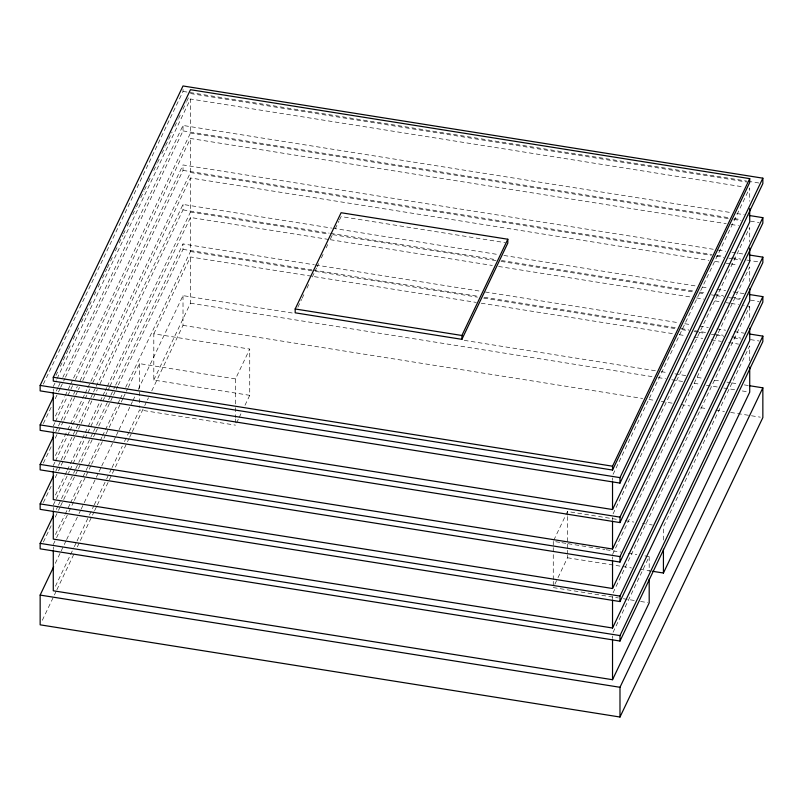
<?xml version="1.0" encoding="UTF-8"?>
<svg xmlns="http://www.w3.org/2000/svg" width="803" height="803" viewBox="0 0 803 803"><rect width="100%" height="100%" fill="white"/><g stroke="black" fill="none" stroke-linecap="round" stroke-linejoin="round"><path stroke-width="0.6" stroke-dasharray="4.01 3.01" d="M43.382 384.095L183.014 91.422L183.014 89.243M55.989 375.453L57.605 372.06M60.305 366.399L67.864 350.55M68.406 349.415L71.106 343.754M73.264 339.227L74.89 335.835M77.048 331.298L78.664 327.905M81.374 322.244L85.69 313.19M86.232 312.056L88.932 306.395M89.474 305.26L92.174 299.599M94.332 295.072L95.948 291.68M98.117 287.153L99.733 283.75M102.433 278.089L106.759 269.035M107.291 267.901L109.991 262.24M110.533 261.105L113.233 255.444M115.401 250.917L117.017 247.525M119.175 242.998L122.959 235.068M123.501 233.934L125.117 230.541M127.275 226.014L129.976 220.353M132.676 214.692L135.918 207.897M136.46 206.762L138.086 203.37M140.786 197.709L144.018 190.913M144.56 189.779L146.186 186.386M148.344 181.859L151.044 176.198M153.744 170.537L156.987 163.742M157.529 162.607L159.145 159.215M161.845 153.554L165.087 146.758M165.629 145.634L172.103 132.043M174.813 126.382L178.045 119.587M178.587 118.463L180.213 115.06M182.913 109.399L186.155 102.613M186.687 101.479L189.388 95.818M53.279 386.564L56.521 379.769M57.063 378.645L190.472 99L743.528 186.948M56.32 391.011L57.936 387.618M58.478 386.494L60.095 383.101M62.795 377.45L183.014 125.459L731.874 212.735M43.382 423.582L52.014 405.505M55.246 398.72L57.936 393.068M58.478 391.944L60.095 388.552M60.637 387.417L64.953 378.384M65.485 377.249L183.014 130.909L183.014 125.459M55.447 416.074L64.621 396.833M65.163 395.698L70.032 385.51M70.564 384.376L190.472 133.037L190.472 99M53.279 426.052L54.905 422.659M55.447 421.525L67.322 396.622M67.864 395.488L72.732 385.299M75.432 379.638L190.472 138.487L726.213 223.686M55.788 431.633L57.936 427.106M58.478 425.981L60.637 421.465M61.179 420.33L73.033 395.467M73.575 394.343L77.349 386.434M80.039 380.783L183.014 164.946L713.295 249.271M43.382 463.07L52.014 444.992M55.246 438.207L57.936 432.556M58.478 431.432L63.327 421.264M63.869 420.13L75.191 396.401M75.733 395.267L77.891 390.75M78.423 389.616L79.507 387.357M82.739 380.582L183.014 170.397L183.014 164.946M55.447 455.562L67.322 430.659M67.864 429.525L70.032 424.998M70.564 423.864L84.606 394.434M85.148 393.299L87.306 388.772M87.848 387.638L190.472 172.525L190.472 138.487M53.279 465.539L54.905 462.147M55.447 461.012L69.49 431.582M70.032 430.448L72.19 425.921M72.732 424.787L84.606 399.884M85.148 398.75L90.006 388.562M92.716 382.901L190.472 177.975L708.888 260.413M55.788 471.12L57.936 466.603M58.478 465.469L60.637 460.952M61.179 459.818L75.733 429.304M76.265 428.18L78.423 423.663M78.965 422.529L90.287 398.8M90.829 397.666L92.977 393.149M93.519 392.015L95.677 387.498M96.219 386.363L183.014 204.434L331.689 228.082M43.382 502.558L52.014 484.48M55.246 477.695L57.936 472.054M58.478 470.919L60.637 466.402M61.179 465.268L63.327 460.751M63.869 459.617L75.191 435.888M75.733 434.754L77.891 430.237M78.423 429.113L80.581 424.586M81.123 423.462L92.977 398.599M93.519 397.465L97.293 389.555M99.994 383.904L183.014 209.884L183.014 204.434M55.447 495.049L64.621 475.808M65.163 474.673L66.79 471.281M67.322 470.146L84.606 433.921M85.148 432.787L102.433 396.562M102.975 395.427L104.591 392.025M105.133 390.9L106.759 387.498M107.291 386.363L190.472 212.022L190.472 177.975M53.279 505.037L69.49 471.07M70.032 469.936L87.306 433.71M87.848 432.576L104.591 397.475M105.133 396.351L107.291 391.814M107.833 390.69L109.459 387.287M109.991 386.153L190.472 217.472L329.049 239.505M56.32 509.473L57.936 506.091M58.478 504.957L73.033 474.443M73.575 473.318L75.191 469.926M75.733 468.801L92.977 432.636M93.519 431.502L108.074 400.998M108.616 399.864L110.232 396.471M110.774 395.347L115.08 386.303M115.622 385.179L183.014 243.921L314.344 264.809M43.382 542.045L52.014 523.968M55.246 517.192L57.936 511.541M58.478 510.407L60.095 507.014M60.637 505.89L77.891 469.725M78.423 468.601L92.977 438.087M93.519 436.952L95.135 433.57M95.677 432.436L112.932 396.28M113.464 395.146L115.622 390.629M116.164 389.495L117.78 386.102M118.322 384.978L183.014 249.372L183.014 243.921M55.447 534.537L64.621 515.295M65.163 514.161L70.032 503.973M70.564 502.839L82.448 477.936M82.99 476.801L87.848 466.613M88.39 465.479L99.733 441.71M100.275 440.576L101.891 437.173M102.433 436.049L117.559 404.341M118.101 403.216L119.717 399.814M120.259 398.689L122.959 393.028M125.659 387.367L190.472 251.51L190.472 217.472M53.279 544.524L55.979 538.873M56.521 537.739L68.385 512.866M68.928 511.732L73.776 501.564M74.318 500.43L85.64 476.691M86.182 475.557L91.04 465.389M91.572 464.254L103.436 439.382M103.978 438.257L105.594 434.865M106.137 433.73L120.701 403.206M121.233 402.082L122.859 398.689M123.391 397.555L127.707 388.511M128.249 387.387L139.571 363.639L235.51 378.896L249.733 349.074L153.805 333.817L153.805 380.07L249.733 395.327L249.733 349.074M153.805 333.817L190.472 256.96L476.279 302.41M55.277 563.375L60.677 552.052M61.219 550.928L66.077 540.73M66.619 539.606L78.503 514.693M79.045 513.559L80.661 510.166M81.203 509.032L98.488 472.796M99.03 471.662L101.188 467.135M101.73 466.001L115.773 436.571M116.315 435.437L118.473 430.9M119.015 429.776L132.435 401.63M132.967 400.526L135.597 395.006M138.236 389.485L183.014 295.624L294.52 313.361M55.437 586.25L73.776 547.817M74.318 546.682L76.476 542.166M77.018 541.031L88.882 516.158M89.414 515.034L93.73 505.99M94.272 504.856L106.137 479.983M106.679 478.859L111.527 468.681M112.069 467.557L122.317 446.077M124.475 441.55L128.791 432.506M129.323 431.372L139.571 409.901L235.51 425.148M153.805 380.07L190.472 303.213L190.472 256.96M42.308 620.307L56.32 590.928M56.862 589.793L74.117 553.638M77.349 546.853L94.061 511.822M94.603 510.698L96.751 506.171M97.293 505.047L111.848 474.533M112.39 473.399L129.102 438.368M129.644 437.244L131.792 432.727M132.334 431.592L144.199 406.73M144.731 405.605L146.889 401.078M147.431 399.954L148.505 397.696M151.747 390.91L183.014 325.366L183.014 295.624M236.564 422.94L238.672 418.524M239.194 417.419L241.301 413.003M244.995 405.274L249.733 395.327M297.853 307.228L301.587 299.389M302.119 298.274L304.789 292.673M306.927 288.197L309.597 282.606M312.267 277.005L316.533 268.051M317.075 266.937L318.671 263.575M321.341 257.984L323.479 253.507M326.148 247.906L327.754 244.554M330.424 238.953L333.094 233.352M335.222 228.875L338.966 221.046M339.498 219.922L341.104 216.569L505.348 242.687M553.789 540.228L565.382 515.928M565.914 514.823L567.49 511.511L617.919 519.531M554.843 584.273L557.483 578.752M558.005 577.648L567.49 557.764L567.49 555.264M613.07 474.362L749.721 187.932L749.721 201.302M613.07 513.85L749.721 227.42L749.721 242.014M612.528 554.471L749.721 266.907L749.721 281.502M613.07 592.835L749.721 306.395L743.528 305.411M613.07 632.322L649.195 556.589L643.052 555.606M183.014 91.422L746.74 181.066M747.984 181.257L759.136 183.034M190.472 93.549L747.242 182.09M736.833 213.528L744.261 214.712M183.014 130.909L729.395 217.794M734.354 218.587L740.547 219.57M750.464 221.146L759.136 222.521M190.472 133.037L728.682 218.627M733.631 219.41L741.059 220.594M731.162 224.469L738.579 225.653M718.243 250.064L725.681 251.239M731.874 252.222L744.261 254.2M183.014 170.397L712.05 254.521M717.009 255.314L723.202 256.298M731.874 257.673L740.547 259.058M746.74 260.042L759.136 262.009M190.472 172.525L711.358 255.364M716.306 256.147L723.734 257.331M728.682 258.114L732.396 258.707M733.631 258.897L741.059 260.082M715.071 261.397L721.255 262.38M726.213 263.173L729.917 263.765M731.162 263.956L737.345 264.94M332.924 228.273L498.944 254.671M503.903 255.464L695.95 285.998M702.143 286.982L708.336 287.976M717.009 289.351L725.681 290.726M733.119 291.911L744.261 293.687M183.014 209.884L329.21 233.131M330.445 233.332L496.475 259.73M501.423 260.523L693.471 291.057M699.664 292.041L705.857 293.025M714.529 294.41L723.202 295.785M731.874 297.17L740.547 298.545M750.464 300.121L759.136 301.496M190.472 212.022L327.805 233.854M332.753 234.647L496.073 260.614M501.022 261.407L694.043 292.091M698.991 292.884L705.175 293.868M711.358 294.852L715.071 295.444M716.306 295.634L723.734 296.819M728.682 297.602L741.059 299.569M330.284 239.706L492.369 265.472M498.553 266.455L691.564 297.15M696.512 297.943L703.94 299.117M715.071 300.894L721.255 301.878M726.213 302.661L729.917 303.253M731.162 303.444L738.579 304.628M315.579 265L480.365 291.208M485.323 292.001L678.595 322.736M684.798 323.719L690.992 324.703M699.664 326.078L708.336 327.463M717.009 328.839L725.681 330.224M734.354 331.599L744.261 333.175M183.014 249.372L311.865 269.868M313.1 270.059L477.885 296.267M484.079 297.251L676.126 327.785M681.074 328.578L688.512 329.762M694.705 330.746L705.857 332.512M714.529 333.897L723.202 335.273M731.874 336.658L740.547 338.033M750.464 339.609L759.136 340.984M190.472 251.51L314.194 271.183M315.438 271.374L477.514 297.15M483.707 298.134L676.718 328.829M681.667 329.611L689.094 330.796M694.043 331.579L697.747 332.171M698.991 332.372L705.175 333.355M711.358 334.339L715.071 334.931M716.306 335.122L723.734 336.306M733.631 337.882L741.059 339.057M481.228 303.193L673.004 333.687M679.187 334.67L685.381 335.654M694.043 337.029L702.695 338.414M711.358 339.789L721.255 341.365M728.682 342.54L738.579 344.116M464.254 340.352L656.302 370.886M661.25 371.679L667.454 372.662M674.881 373.847L686.033 375.623M697.185 377.39L703.378 378.374M714.529 380.15L720.723 381.134M726.916 382.118L730.64 382.71M731.874 382.911L738.067 383.894M744.261 384.878L747.984 385.47M190.472 303.213L653.21 376.798M658.159 377.581L665.587 378.765M671.77 379.749L682.901 381.515M694.043 383.292L700.226 384.276M706.409 385.259L717.551 387.026M723.734 388.01L734.865 389.776M742.293 390.961L747.242 391.744M183.014 325.366L642.671 398.469M648.864 399.452L655.057 400.436M661.25 401.42L672.402 403.196M681.074 404.571L689.747 405.957M700.899 407.723L707.092 408.707M715.764 410.092L724.447 411.467M730.64 412.451L760.371 417.179M625.296 520.705L633.908 522.07M642.52 523.436L652.357 525.001M555.726 541.724L560.645 542.507M561.879 542.698L566.798 543.48M568.022 543.681L604.92 549.543M606.155 549.744L620.91 552.093M628.287 553.267L636.899 554.632M567.49 557.764L621.612 566.366M622.837 566.567L631.449 567.932M640.061 569.307L649.898 570.863M553.267 587.585L618.451 597.954M623.369 598.737L634.44 600.493M640.593 601.477L647.971 602.641M749.721 306.395L749.721 319.775M749.721 360.888L749.721 345.892L663.429 526.768L663.429 540.519M649.195 556.589L649.195 571.585M612.528 477.926L612.528 480.365M612.528 517.413L612.528 519.852M612.528 556.911L612.528 559.34M612.528 596.398L612.528 598.827M612.528 635.956L612.528 638.455M567.49 511.511L567.49 515.265M567.49 516.51L567.49 542.758M567.49 544.012L567.49 549.011M567.49 550.266L567.49 554.01M553.267 541.332L553.267 546.331M553.267 547.586L553.267 580.087M553.267 581.332L553.267 586.341M235.51 378.896L235.51 406.398M235.51 407.653L235.51 417.65M235.51 418.905L235.51 422.649M139.571 363.639L139.571 407.392M53.279 388.993L53.279 391.432M53.279 428.491L53.279 430.92M53.279 467.978L53.279 470.407M53.279 507.466L53.279 509.895M53.279 547.024L53.279 549.523"/><path stroke-width="1.2" d="M40.15 385.42L183.014 85.971L762.85 178.176L762.85 183.626L619.986 483.085L40.15 390.87L40.15 385.42L619.986 477.634L762.85 178.176M53.279 377.269L190.472 89.705L749.721 178.637L749.721 182.482L612.528 470.046L53.279 381.114L53.279 377.269L612.528 466.202L749.721 178.637M749.219 215.495L762.85 217.663L762.85 223.114L619.986 522.572L40.15 430.358L40.15 424.907L53.63 396.662M749.219 254.983L762.85 257.151L762.85 262.601L619.986 562.06L40.15 469.855L40.15 464.405L53.63 436.149M749.219 294.47L762.85 296.638L762.85 302.089L619.986 601.547L40.15 509.343L40.15 503.893L53.63 475.637M749.219 333.958L762.85 336.126L762.85 341.576L619.986 641.035L40.15 548.83L40.15 543.38L53.63 515.125M749.219 385.671L762.85 387.829L762.85 417.58L619.986 717.029L40.15 624.824L40.15 595.083L53.65 566.777M295.183 308.974L341.104 212.725L507.817 239.234L507.817 243.078L461.896 339.338L295.183 312.819L295.183 308.974L461.896 335.483L507.817 239.234M53.279 392.647L53.279 420.601L612.528 509.534L749.721 221.969L749.721 208.599M619.986 522.572L619.986 517.122L762.85 217.663M53.279 432.134L53.279 460.089L612.528 549.021L749.721 261.457L749.721 248.087M619.986 562.06L619.986 556.609L762.85 257.151M53.279 471.622L53.279 499.586L612.528 588.509L749.721 300.944L749.721 288.789M619.986 601.547L619.986 596.097L762.85 296.638M53.279 511.109L53.279 539.074L612.528 628.006L749.721 340.442L749.721 328.276M619.986 641.035L619.986 635.585L762.85 336.126M53.279 550.768L53.279 590.777L612.528 679.709L649.195 602.842L649.195 579.093M652.357 571.254L663.429 573.021L749.721 392.145L749.721 367.142M619.986 717.029L619.986 687.288L762.85 387.829M40.15 424.907L619.986 517.122M40.15 464.405L619.986 556.609M40.15 503.893L619.986 596.097M40.15 543.38L619.986 635.585M40.15 595.083L619.986 687.288M663.429 549.262L663.429 573.021M619.986 477.634L619.986 483.085M612.528 466.202L612.528 470.046M612.528 481.579L612.528 509.534M612.528 521.067L612.528 549.021M612.528 560.554L612.528 588.509M612.528 600.042L612.528 628.006M612.528 639.7L612.528 679.709M461.896 335.483L461.896 339.338"/></g></svg>
